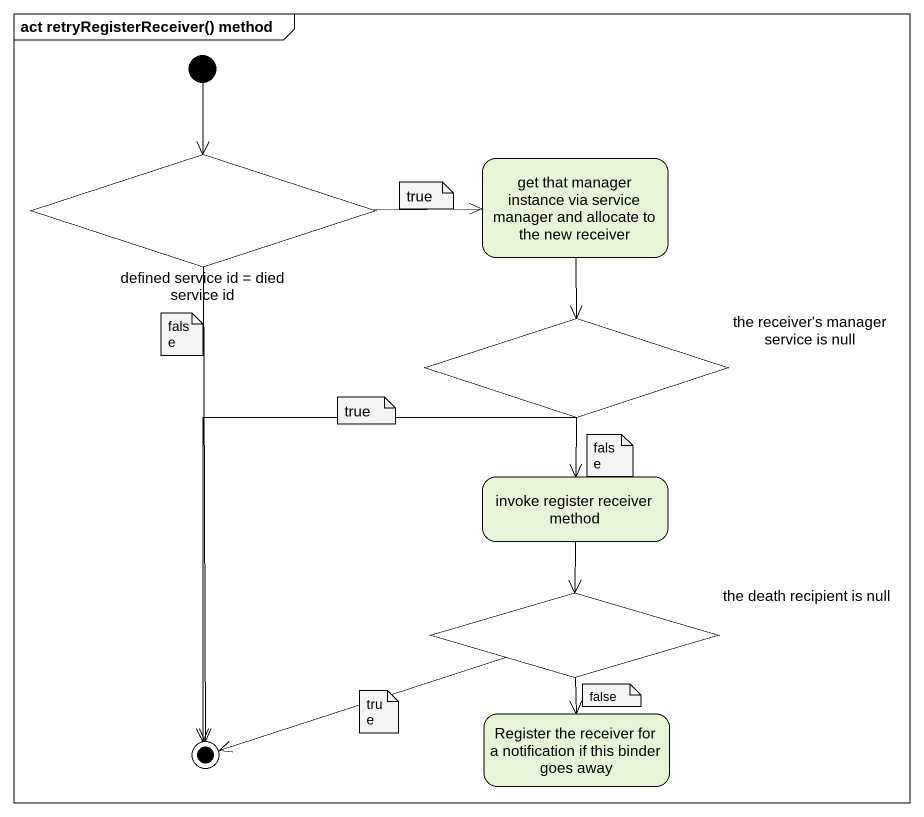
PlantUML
@startuml
mainframe act retryRegisterReceiver() method
hide empty description
state "defined service id = died service id" as defined_service_id_died <<choice>>
state "get that manager instance via service manager and allocate to the new receiver" as get_that_manager_instance
state "the receiver's manager service is null" as the_receiver_s_manager <<choice>>
state "invoke register receiver method" as invoke_register_receiver
state "the death recipient is null" as the_death_recipient_is_null <<choice>>
state "Register the receiver for a notification if this binder goes away" as Register_the_receiver_for_a
[*] --> defined_service_id_died
defined_service_id_died -right-> get_that_manager_instance
get_that_manager_instance --> the_receiver_s_manager
the_receiver_s_manager --> invoke_register_receiver
invoke_register_receiver --> the_death_recipient_is_null
the_death_recipient_is_null --> Register_the_receiver_for_a
defined_service_id_died --> [*]
the_receiver_s_manager --> [*]
the_death_recipient_is_null -left-> [*]
note as N1
  true
end note
note as N2
  false
end note
note as N3
  true
end note
note as N4
  false
end note
note as N5
  true
end note
note as N6
  false
end note
@enduml
